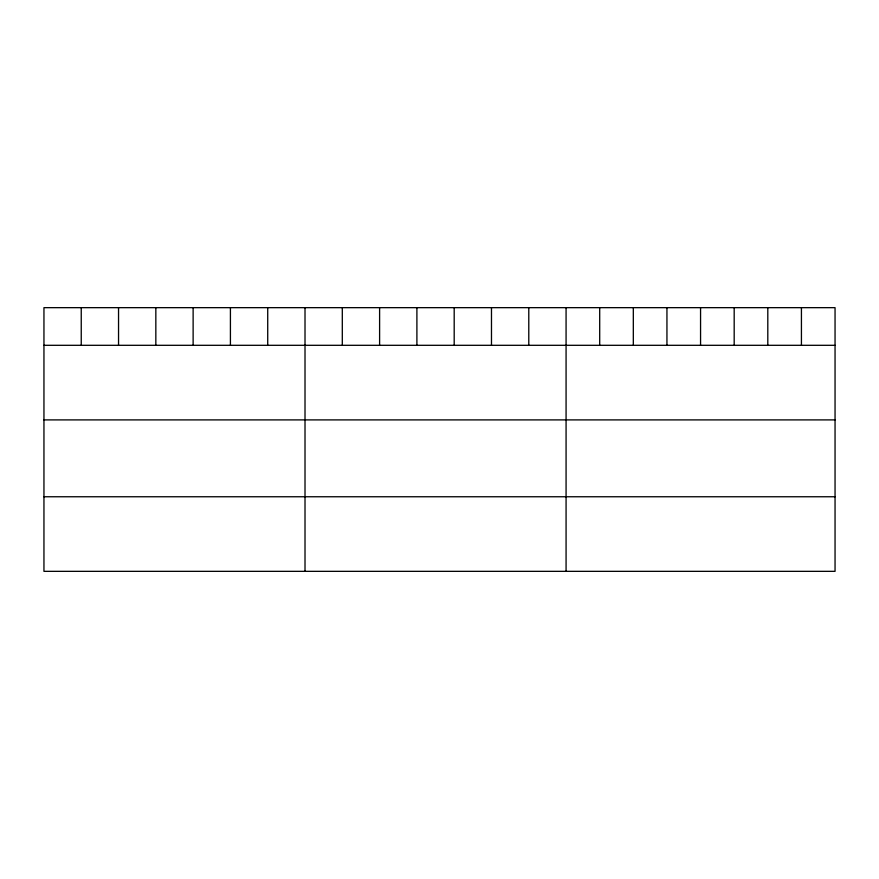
<?xml version="1.0" encoding="UTF-8"?>
<svg xmlns="http://www.w3.org/2000/svg" width="879" height="879" viewBox="0 0 879 879"><rect width="100%" height="100%" fill="white"/><g stroke="black" fill="none" stroke-linecap="round" stroke-linejoin="round"><path stroke-width="1.32" d="M835.05 345.304L835.05 571.339L43.95 571.339L43.95 307.661L835.05 307.661L835.05 345.304L43.95 345.304M43.95 419.898L835.05 419.898M43.95 496.756L835.05 496.756M801.428 307.661L801.428 345.304M767.806 307.661L767.806 345.304M734.185 307.661L734.185 345.304M700.563 307.661L700.563 345.304M666.941 307.661L666.941 345.304M633.319 307.661L633.319 345.304M599.698 307.661L599.698 345.304M566.076 307.661L566.076 571.339M528.784 307.661L528.784 345.304M491.482 307.661L491.482 345.304M454.19 307.661L454.19 345.304M416.899 307.661L416.899 345.304M379.607 307.661L379.607 345.304M342.305 307.661L342.305 345.304M305.013 307.661L305.013 571.339M267.721 307.661L267.721 345.304M230.419 307.661L230.419 345.304M193.127 307.661L193.127 345.304M155.836 307.661L155.836 345.304M118.544 307.661L118.544 345.304M81.242 307.661L81.242 345.304"/></g></svg>
